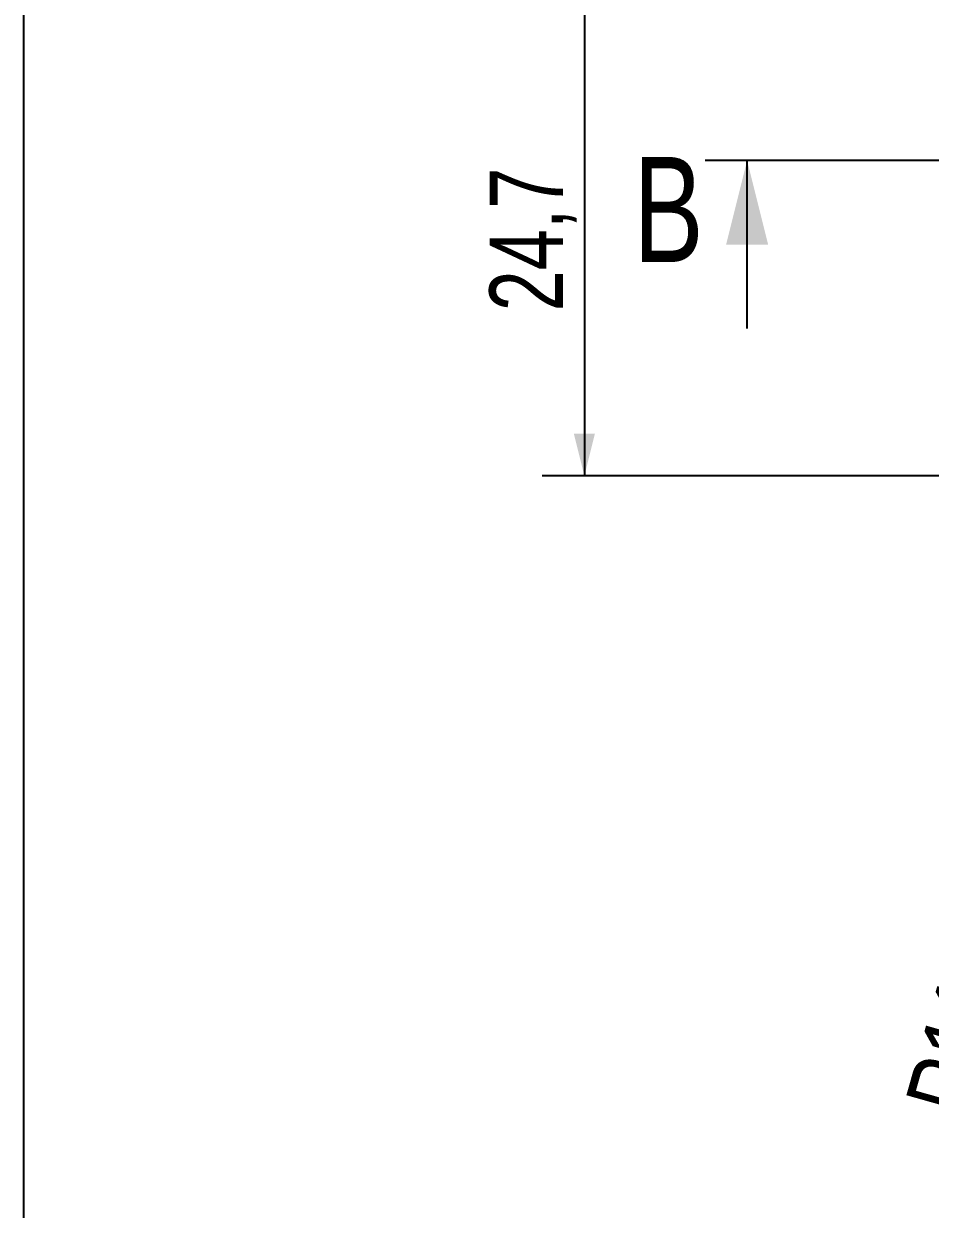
# Model space of a CAD drawing. Header units: millimetres. Extents: x 10 to 412, y 8 to 584.
# Drawn here: x 10 to 53.1, y 289.9 to 346.3 of the extents above; entities that cross this region are included whole.
import ezdxf

# ---------------------------------------------------------------- set-up
doc = ezdxf.new("R2010")
doc.units = ezdxf.units.MM
doc.linetypes.add('CENTERX2', pattern=[20.32, 12.7, -2.54, 2.54, -2.54])
doc.layers.add('CENTERLINE', color=4, linetype='CENTERX2')
doc.layers.add('DIMENSIONS', color=2, linetype='Continuous')
doc.layers.add('OUTLINE', color=7, linetype='Continuous', lineweight=25)
doc.styles.add('SLDTEXTSTYLE0', font='TXT', dxfattribs={"width": 0.75})
doc.dimstyles.new('SLDDIMSTYLE8', dxfattribs={"dimtxt": 3.5, "dimasz": 2, "dimexe": 0, "dimexo": 0.0625, "dimgap": 0.875, "dimtad": 1, "dimrnd": 1e-09, "dimzin": 12, "dimdsep": 46, "dimtxsty": 'SLDTEXTSTYLE0', "dimsah": 1, "dimcen": 0.09, "dimadec": 0, "dimazin": 3, "dimtfac": 1, "dimtofl": 0, "dimtmove": 0, "dimatfit": 3, "dimfxl": 0, "dimfrac": 2, "dimtolj": 1, "dimtzin": 12, "dimarcsym": 0})
doc.dimstyles.new('SLDDIMSTYLE9', dxfattribs={"dimtxt": 3.5, "dimasz": 2, "dimexe": 0, "dimexo": 0.0625, "dimgap": 0.875, "dimtad": 1, "dimrnd": 1e-09, "dimzin": 12, "dimdsep": 46, "dimtxsty": 'SLDTEXTSTYLE0', "dimsah": 1, "dimcen": 0, "dimadec": 0, "dimazin": 3, "dimtfac": 1, "dimtofl": 0, "dimtmove": 0, "dimatfit": 3, "dimfxl": 0, "dimfrac": 2, "dimtolj": 1, "dimtzin": 12, "dimarcsym": 0})

# ---------------------------------------------------------------- blocks, each defined once
blk = doc.blocks.new('_D_47')
at = {"layer": 'DIMENSIONS'}
for p, q in [((84.3, 349.505), (34.665, 349.505)), ((36.665, 349.505), (36.665, 324.805)), ((65.985, 324.805), (34.665, 324.805))]:
    blk.add_line(p, q, dxfattribs=at)
for points in [[(36.665, 349.505), (36.165, 347.505), (37.165, 347.505)], [(36.665, 324.805), (37.165, 326.805), (36.165, 326.805)]]:
    blk.add_solid(points, dxfattribs=at)
at = {"layer": 'DIMENSIONS', "insert": (32.153, 332.629), "char_height": 3.5, "attachment_point": 1, "rotation": 90, "style": 'SLDTEXTSTYLE0'}
blk.add_mtext('24,7', dxfattribs=at)
blk = doc.blocks.new('_D_82')
at = {"layer": 'DIMENSIONS'}
for q in [(59.459, 305.286), (51.458, 276.998)]:
    blk.add_line((54.588, 288.064), q, dxfattribs=at)
blk.add_solid([(54.588, 288.064), (55.613, 289.852), (54.651, 290.124)], dxfattribs=at)
at = {"layer": 'DIMENSIONS', "insert": (51.901, 295.072), "char_height": 3.5, "attachment_point": 1, "rotation": 74.2076, "style": 'SLDTEXTSTYLE0'}
blk.add_mtext('R11,5', dxfattribs=at)
blk = doc.blocks.new('_D_83')
at = {"layer": 'DIMENSIONS'}
for q in [(72.278, 297.356), (40.905, 252.69)]:
    blk.add_line((62.746, 283.786), q, dxfattribs=at)
blk.add_solid([(62.746, 283.786), (64.305, 285.135), (63.487, 285.71)], dxfattribs=at)
at = {"layer": 'DIMENSIONS', "insert": (63.987, 293.395), "char_height": 3.5, "attachment_point": 1, "rotation": 54.9166, "style": 'SLDTEXTSTYLE0'}
blk.add_mtext('R38', dxfattribs=at)

msp = doc.modelspace()

# ---------------------------------------------------------------- linework, layer by layer
at = {"layer": 'CENTERLINE'}
msp.add_line((135.76409, 339.80517), (42.40541, 339.80517), dxfattribs=at)
at = {"layer": 'CENTERLINE', "linetype": 'Continuous'}
msp.add_line((44.40541, 331.80517), (44.40541, 339.80517), dxfattribs=at)
at = {"layer": 'CENTERLINE'}
msp.add_solid([(44.40541, 339.80517), (43.40541, 335.80517), (45.40541, 335.80517)], dxfattribs=at)
at = {"layer": 'OUTLINE'}
msp.add_line((10, 8), (10, 584), dxfattribs=at)

# ---------------------------------------------------------------- texts
at = {"layer": 'CENTERLINE', "insert": (38.99111, 339.97252), "char_height": 5, "attachment_point": 1, "style": 'SLDTEXTSTYLE0'}
msp.add_mtext('B', dxfattribs=at)

# ---------------------------------------------------------------- dimensions: what is measured, and where the dimension line sits
at = {"layer": 'DIMENSIONS'}
dim = msp.add_linear_dim(base=(36.6652, 324.80517), p1=(85.30028, 349.50517), p2=(66.98509, 324.80517), angle=90, dimstyle='SLDDIMSTYLE8', dxfattribs=at)
dim.commit()
dim.dimension.update_dxf_attribs({"geometry": '_D_47', "text_midpoint": (36.6652, 337.15517), "dimtype": 160})
for center, mpoint, picture, middle in [((51.45822, 276.99777), (54.58797, 288.06369), '_D_82', (57.88563, 299.72328)), ((40.90499, 252.68976), (62.74616, 283.78579), '_D_83', (70.02051, 294.14253))]:
    dim = msp.add_radius_dim(center=center, mpoint=mpoint, dimstyle='SLDDIMSTYLE9', dxfattribs=at)
    dim.commit()
    dim.dimension.update_dxf_attribs({"geometry": picture, "text_midpoint": middle, "dimtype": 164})

doc.saveas('drawing.dxf')
